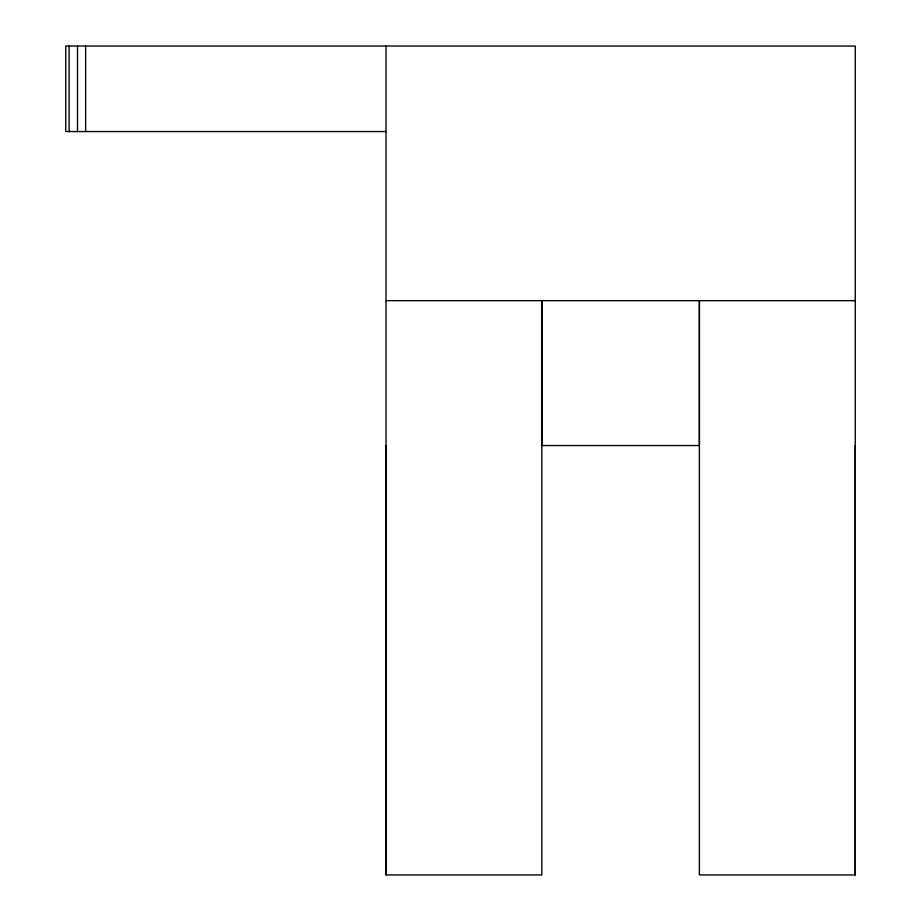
<?xml version="1.0" encoding="UTF-8"?>
<svg xmlns="http://www.w3.org/2000/svg" width="921" height="921" viewBox="0 0 921 921"><rect width="100%" height="100%" fill="white"/><g stroke="black" fill="none" stroke-linecap="round" stroke-linejoin="round"><path stroke-width="1.38" d="M855.252 445.534L855.252 874.95L699.396 874.95L699.396 300.66L699.407 445.534L541.859 445.534L541.859 300.66L541.859 874.95L386.014 874.95L386.014 445.534M386.014 131.565L65.748 131.565L65.748 46.05L855.252 46.05L855.252 874.95M386.014 300.66L855.252 300.66M386.014 46.05L386.014 874.95M85.641 46.05L85.641 131.565M77.502 46.05L77.502 131.565M69.087 46.05L69.087 131.565"/></g></svg>
